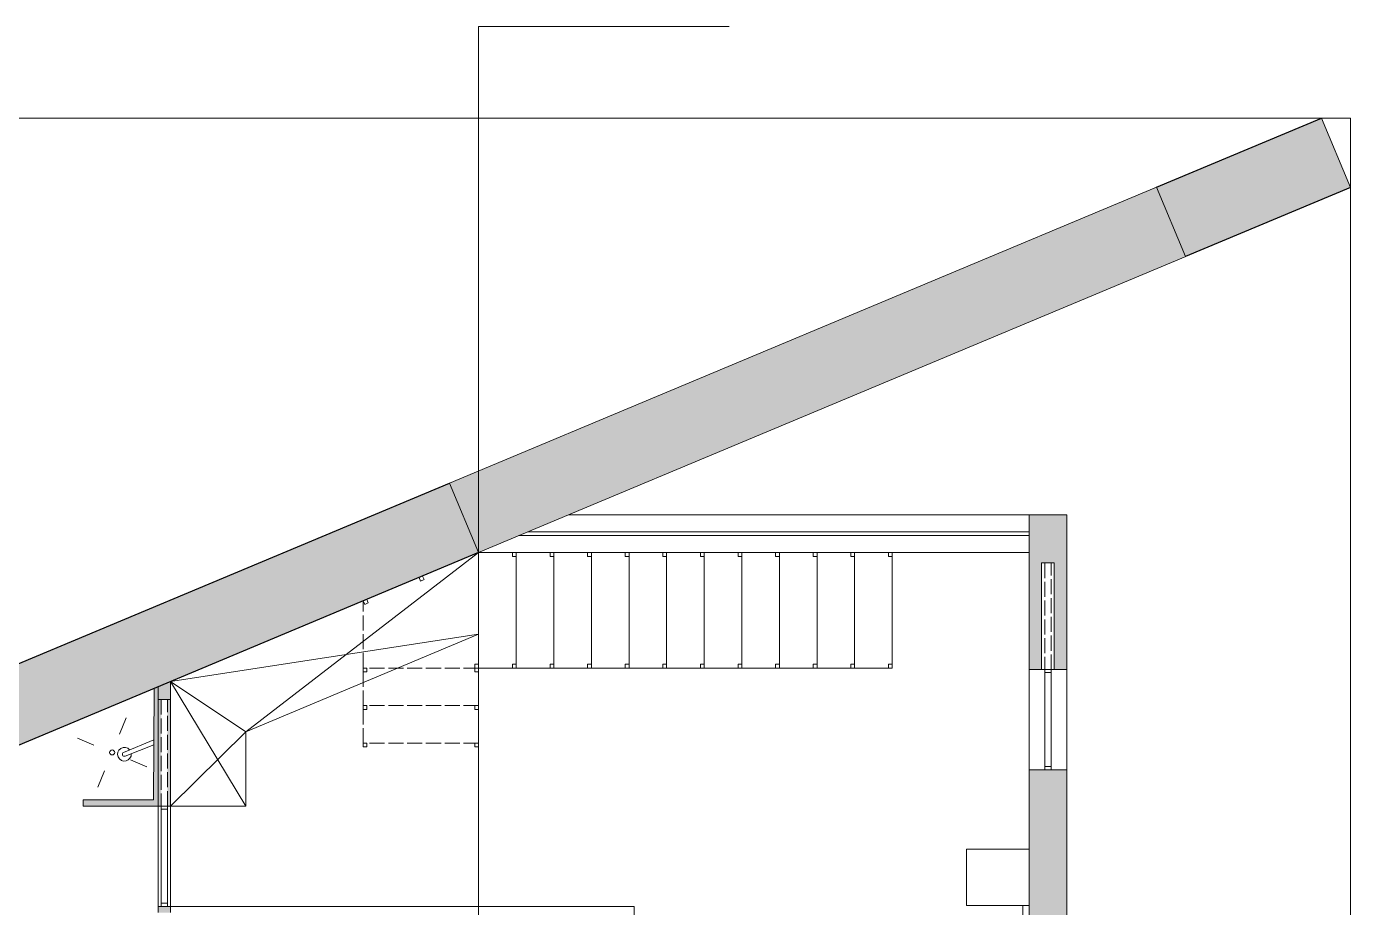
# Model space of a CAD drawing. Header units: millimetres. Extents: x 19901 to 42199, y 14822 to 21214.
# Drawn here: x 27301 to 28358, y 17309 to 18012 of the extents above; entities that cross this region are included whole.
import ezdxf

# ---------------------------------------------------------------- set-up
doc = ezdxf.new("R2010")
doc.units = ezdxf.units.MM
doc.linetypes.add('ACAD_ISO02W100', pattern=[15, 12, -3])
doc.layers.get('0').update_dxf_attribs({"lineweight": 18})
for name, color, linetype, lineweight in [('A-FURN', 9, 'Continuous', 13), ('MURO', 1, 'Continuous', 25), ('PROIEZIONI_finissime_fine lines', 251, 'Continuous', 5), ('SEZIONI_medie_small_section', 2, 'Continuous', 9), ('vetro', 140, 'Continuous', 15), ('Wall', 7, 'Continuous', 20)]:
    doc.layers.add(name, color=color, linetype=linetype, lineweight=lineweight)

msp = doc.modelspace()

# ---------------------------------------------------------------- hatches: boundary and pattern name
at = {"true_color": 0x636466}
h = msp.add_hatch(color=251, dxfattribs=at)
h.dxf.hatch_style = 1
h.paths.add_polyline_path([(28131.2, 17419.3), (28101.2, 17419.3), (28101.2, 16872.6), (28049.8, 16872.6), (28049.8, 16862.6), (28099.7, 16862.6), (28099.7, 16852.6), (28049.8, 16852.6), (28049.8, 16842.6), (28131.2, 16842.6)])
h.paths.add_polyline_path([(28004.9, 16872.6), (27781.2, 16872.6), (27781.2, 16842.6), (28004.9, 16842.6)])
at = {"layer": 'Wall', "true_color": 0x636466}
h = msp.add_hatch(color=251, dxfattribs=at)
h.dxf.hatch_style = 1
h.paths.add_polyline_path([(27263.8, 17425.8), (27240.6, 17481.2), (26827.3, 17308.1), (26827.6, 17307.5), (26981.2, 17307.5)])
h.paths.add_polyline_path([(26981.2, 17307.5), (26827.6, 17307.5), (26850.5, 17252.8)])
h.paths.add_polyline_path([(26447.7, 17149.1), (26357.7, 17111.5), (26357.7, 17111.4), (26380.9, 17056.1), (26470.8, 17093.8)])
h.paths.add_polyline_path([(27638.8, 17647.9), (27240.6, 17481.2), (27263.8, 17425.8), (27662, 17592.6), (27662, 17592.6)])
h.paths.add_polyline_path([(27662, 17657.6), (27638.8, 17647.9), (27662, 17592.6)])
h.paths.add_polyline_path([(28226.1, 17828.8), (28203, 17884.1), (27662, 17657.6), (27662, 17592.6)])
h.paths.add_polyline_path([(28334.5, 17939.2), (28203, 17884.1), (28226.1, 17828.8), (28357.7, 17883.9)])
h.paths.add_polyline_path([(26850.5, 17252.8), (26827.6, 17307.5), (26825.9, 17307.5), (26447.7, 17149.1), (26470.8, 17093.8)])
h = msp.add_hatch(color=251, dxfattribs=at)
h.dxf.hatch_style = 1
h.paths.add_polyline_path([(27408.7, 17475.3), (27406.2, 17475.3), (27406.2, 17390.3), (27408.7, 17390.3)])
h.paths.add_polyline_path([(27416.2, 17475.3), (27413.7, 17475.3), (27413.7, 17390.3), (27416.2, 17390.3)])
h.paths.add_polyline_path([(27416.2, 17489.7), (27406.2, 17485.5), (27406.2, 17475.3), (27416.2, 17475.3)])
h.paths.add_polyline_path([(27416.2, 17310.3), (27406.2, 17310.3), (27406.2, 17305.3), (27408.7, 17305.3), (27416.2, 17305.3)])
h.paths.add_polyline_path([(27416.2, 16967.6), (27411.2, 16967.6), (27411.2, 16962.6), (27416.2, 16962.6)])
h.paths.add_polyline_path([(27411.2, 16967.6), (27406.2, 16967.6), (27406.2, 16962.6), (27411.2, 16962.6)])
h.paths.add_polyline_path([(28131.2, 17622.6), (28101.2, 17622.6), (28101.2, 17499.3), (28111.2, 17499.3), (28111.2, 17584.3), (28121.2, 17584.3), (28121.2, 17499.3), (28131.2, 17499.3)])
h.paths.add_polyline_path([(27346.5, 17395.3), (27346.5, 17390.3), (27406.2, 17390.3), (27406.2, 17485.5), (27403.2, 17484.2), (27402.5, 17395.3)])

# ---------------------------------------------------------------- linework, layer by layer
for p, q in [((26357.7, 17939.2), (28357.7, 17939.2)), ((28357.7, 17939.2), (28357.7, 15939.2))]:
    msp.add_line(p, q)
at = {"color": 1}
for p, q in [((27569.9, 17554), (27662, 17592.6)), ((27662, 17500.5), (27662, 17592.6)), ((27692, 17500.5), (27692, 17592.6)), ((27722, 17500.5), (27722, 17592.6)), ((27752, 17500.5), (27752, 17592.6)), ((27782, 17500.5), (27782, 17592.6)), ((27812, 17500.5), (27812, 17592.6)), ((27842, 17500.5), (27842, 17592.6)), ((27872, 17500.5), (27872, 17592.6)), ((27902, 17500.5), (27902, 17592.6)), ((27932, 17500.5), (27932, 17592.6)), ((27962, 17500.5), (27962, 17592.6)), ((27992, 17500.5), (27992, 17592.6))]:
    msp.add_line(p, q, dxfattribs=at)
at = {"color": 1, "linetype": 'ACAD_ISO02W100'}
for p, q in [((27692, 17592.6), (27689, 17592.6)), ((27689, 17592.6), (27689, 17589.6)), ((27692, 17589.6), (27692, 17592.6)), ((27722, 17592.6), (27719, 17592.6)), ((27719, 17592.6), (27719, 17589.6)), ((27722, 17589.6), (27722, 17592.6)), ((27752, 17592.6), (27749, 17592.6)), ((27749, 17592.6), (27749, 17589.6)), ((27752, 17589.6), (27752, 17592.6)), ((27782, 17592.6), (27779, 17592.6)), ((27779, 17592.6), (27779, 17589.6)), ((27782, 17589.6), (27782, 17592.6)), ((27812, 17592.6), (27809, 17592.6)), ((27809, 17592.6), (27809, 17589.6)), ((27812, 17589.6), (27812, 17592.6)), ((27842, 17592.6), (27839, 17592.6)), ((27839, 17592.6), (27839, 17589.6)), ((27842, 17589.6), (27842, 17592.6)), ((27872, 17592.6), (27869, 17592.6)), ((27869, 17592.6), (27869, 17589.6)), ((27872, 17589.6), (27872, 17592.6)), ((27902, 17592.6), (27899, 17592.6)), ((27899, 17592.6), (27899, 17589.6)), ((27902, 17589.6), (27902, 17592.6)), ((27932, 17592.6), (27929, 17592.6)), ((27929, 17592.6), (27929, 17589.6)), ((27932, 17589.6), (27932, 17592.6)), ((27962, 17592.6), (27959, 17592.6)), ((27959, 17592.6), (27959, 17589.6)), ((27962, 17589.6), (27962, 17592.6)), ((27992, 17592.6), (27989, 17592.6)), ((27989, 17592.6), (27989, 17589.6)), ((27992, 17589.6), (27992, 17592.6)), ((27689, 17589.6), (27692, 17589.6)), ((27719, 17589.6), (27722, 17589.6)), ((27749, 17589.6), (27752, 17589.6)), ((27779, 17589.6), (27782, 17589.6)), ((27809, 17589.6), (27812, 17589.6)), ((27839, 17589.6), (27842, 17589.6)), ((27869, 17589.6), (27872, 17589.6)), ((27899, 17589.6), (27902, 17589.6)), ((27929, 17589.6), (27932, 17589.6)), ((27959, 17589.6), (27962, 17589.6)), ((27989, 17589.6), (27992, 17589.6)), ((27617.3, 17573.9), (27614.6, 17572.7)), ((27614.6, 17572.7), (27615.7, 17569.9)), ((27615.7, 17569.9), (27618.5, 17571.1)), ((27618.5, 17571.1), (27617.3, 17573.9)), ((27572.7, 17555.2), (27569.9, 17554)), ((27569.9, 17440.5), (27569.9, 17554)), ((27569.9, 17554), (27571.1, 17551.3)), ((27571.1, 17551.3), (27573.8, 17552.4)), ((27573.8, 17552.4), (27572.7, 17555.2)), ((27662, 17500.5), (27569.9, 17500.5)), ((27572.9, 17500.5), (27569.9, 17500.5)), ((27569.9, 17500.5), (27569.9, 17497.5)), ((27569.9, 17497.5), (27572.9, 17497.5)), ((27572.9, 17497.5), (27572.9, 17500.5)), ((27662, 17503.5), (27659, 17503.5)), ((27659, 17503.5), (27659, 17500.5)), ((27662, 17500.5), (27659, 17500.5)), ((27659, 17500.5), (27659, 17497.5)), ((27659, 17500.5), (27662, 17500.5)), ((27659, 17497.5), (27662, 17497.5)), ((27662, 17500.5), (27662, 17503.5)), ((27662, 17440.5), (27662, 17500.5)), ((27662, 17497.5), (27662, 17500.5)), ((27692, 17503.5), (27689, 17503.5)), ((27689, 17503.5), (27689, 17500.5)), ((27689, 17500.5), (27692, 17500.5)), ((27692, 17500.5), (27692, 17503.5)), ((27722, 17503.5), (27719, 17503.5)), ((27719, 17503.5), (27719, 17500.5)), ((27719, 17500.5), (27722, 17500.5)), ((27722, 17500.5), (27722, 17503.5)), ((27752, 17503.5), (27749, 17503.5)), ((27749, 17503.5), (27749, 17500.5)), ((27749, 17500.5), (27752, 17500.5)), ((27752, 17500.5), (27752, 17503.5)), ((27782, 17503.5), (27779, 17503.5)), ((27779, 17503.5), (27779, 17500.5)), ((27779, 17500.5), (27782, 17500.5)), ((27782, 17500.5), (27782, 17503.5)), ((27812, 17503.5), (27809, 17503.5)), ((27809, 17503.5), (27809, 17500.5)), ((27809, 17500.5), (27812, 17500.5)), ((27812, 17500.5), (27812, 17503.5)), ((27842, 17503.5), (27839, 17503.5)), ((27839, 17503.5), (27839, 17500.5)), ((27839, 17500.5), (27842, 17500.5)), ((27842, 17500.5), (27842, 17503.5)), ((27872, 17503.5), (27869, 17503.5)), ((27869, 17503.5), (27869, 17500.5)), ((27869, 17500.5), (27872, 17500.5)), ((27872, 17500.5), (27872, 17503.5)), ((27902, 17503.5), (27899, 17503.5)), ((27899, 17503.5), (27899, 17500.5)), ((27899, 17500.5), (27902, 17500.5)), ((27902, 17500.5), (27902, 17503.5)), ((27932, 17503.5), (27929, 17503.5)), ((27929, 17503.5), (27929, 17500.5)), ((27929, 17500.5), (27932, 17500.5)), ((27932, 17500.5), (27932, 17503.5)), ((27962, 17503.5), (27959, 17503.5)), ((27959, 17503.5), (27959, 17500.5)), ((27959, 17500.5), (27962, 17500.5)), ((27962, 17500.5), (27962, 17503.5)), ((27992, 17503.5), (27989, 17503.5)), ((27989, 17503.5), (27989, 17500.5)), ((27989, 17500.5), (27992, 17500.5)), ((27992, 17500.5), (27992, 17503.5)), ((27662, 17470.5), (27569.9, 17470.5)), ((27572.9, 17470.5), (27569.9, 17470.5)), ((27569.9, 17470.5), (27569.9, 17467.5)), ((27569.9, 17467.5), (27572.9, 17467.5)), ((27572.9, 17467.5), (27572.9, 17470.5)), ((27662, 17470.5), (27659, 17470.5)), ((27659, 17470.5), (27659, 17467.5)), ((27659, 17467.5), (27662, 17467.5)), ((27662, 17467.5), (27662, 17470.5)), ((27662, 17440.5), (27569.9, 17440.5)), ((27572.9, 17440.5), (27569.9, 17440.5)), ((27569.9, 17440.5), (27569.9, 17437.5)), ((27569.9, 17437.5), (27572.9, 17437.5)), ((27572.9, 17437.5), (27572.9, 17440.5)), ((27662, 17440.5), (27659, 17440.5)), ((27659, 17440.5), (27659, 17437.5)), ((27659, 17437.5), (27662, 17437.5)), ((27662, 17437.5), (27662, 17440.5))]:
    msp.add_line(p, q, dxfattribs=at)
at = {"layer": 'A-FURN'}
for p, q in [((27662, 17592.6), (27416.2, 17489.7)), ((27476.2, 17449.7), (27662, 17592.6)), ((27662, 17592.6), (27662, 17527.5)), ((27662, 17527.5), (27416.2, 17489.7)), ((27662, 17527.5), (27476.2, 17449.7)), ((27416.2, 17489.7), (27416.2, 17390.3)), ((27476.2, 17390.3), (27416.2, 17489.7)), ((27476.2, 17449.7), (27416.2, 17489.7)), ((27380.9, 17460.8), (27375.5, 17447.6)), ((27341.9, 17444.4), (27355, 17439)), ((27402.8, 17443.1), (27378.6, 17433.2)), ((27416.2, 17390.3), (27476.2, 17449.7)), ((27476.2, 17390.3), (27476.2, 17449.7)), ((27402.8, 17439.2), (27379.9, 17430.1)), ((27384.1, 17427.1), (27397.3, 17421.7)), ((27358.2, 17405.4), (27363.6, 17418.5)), ((27416.2, 17390.3), (27476.2, 17390.3))]:
    msp.add_line(p, q, dxfattribs=at)
msp.add_lwpolyline([(28051.2, 17355.9), (28051.2, 17310.9), (28101.2, 17310.9), (28101.2, 17355.9), (28051.2, 17355.9)], dxfattribs=at)
msp.add_lwpolyline([(28096.2, 17130.9), (28101.2, 17130.9), (28101.2, 17310.9), (28096.2, 17310.9)], close=True, dxfattribs=at)
msp.add_circle((27369.6, 17433.1), 2, dxfattribs=at)
for radius, start, end in [(5.48, 41.4302, 4.0114), (1.67, 115.5662, 289.8753)]:
    msp.add_arc((27379.4, 17431.7), radius, start, end, dxfattribs=at)
at = {"layer": 'MURO'}
for p, q in [((28203, 17884.2), (28334.5, 17939.2)), ((28357.7, 17883.9), (28226.1, 17828.8)), ((27240.7, 17481.2), (27638.8, 17647.9)), ((27662, 17592.6), (27263.8, 17425.8))]:
    msp.add_line(p, q, dxfattribs=at)
at = {"layer": 'PROIEZIONI_finissime_fine lines'}
for p, q in [((28101.2, 17499.3), (28101.2, 17419.3)), ((28121.2, 17499.3), (28111.2, 17499.3)), ((28131.2, 17499.3), (28131.2, 17419.3)), ((27406.2, 17390.3), (27406.2, 17310.3)), ((27416.2, 17390.3), (27416.2, 17310.3))]:
    msp.add_line(p, q, dxfattribs=at)
at = {"layer": 'SEZIONI_medie_small_section'}
for q in [(27862, 18012.4), (27662, 15554.8)]:
    msp.add_line((27662, 18012.4), q, dxfattribs=at)
at = {"layer": 'vetro'}
for p, q in [((28203, 17884.2), (27638.8, 17647.9)), ((27662, 17592.6), (28226.2, 17828.8)), ((28101.2, 17606.1), (27694.2, 17606.1)), ((28101.2, 17609.1), (27701.4, 17609.1)), ((28101.2, 17606.1), (28101.2, 17609.1)), ((28113.7, 17499.3), (28113.7, 17419.3)), ((28118.7, 17499.3), (28113.7, 17499.3)), ((28118.7, 17496.8), (28113.7, 17496.8)), ((28118.7, 17499.3), (28118.7, 17419.3)), ((28118.7, 17421.8), (28113.7, 17421.8)), ((28113.7, 17419.3), (28118.7, 17419.3)), ((27408.7, 17390.3), (27408.7, 17310.3)), ((27413.7, 17390.3), (27408.7, 17390.3)), ((27413.7, 17390.3), (27413.7, 17310.3)), ((27413.7, 17387.8), (27408.7, 17387.8)), ((27413.7, 17312.8), (27408.7, 17312.8)), ((27408.7, 17310.3), (27413.7, 17310.3))]:
    msp.add_line(p, q, dxfattribs=at)
at = {"layer": 'vetro', "linetype": 'ACAD_ISO02W100'}
for p, q in [((28118.7, 17584.3), (28113.7, 17584.3)), ((28113.7, 17584.3), (28113.7, 17499.3)), ((28118.7, 17499.3), (28118.7, 17584.3)), ((28113.7, 17499.3), (28118.7, 17499.3)), ((27413.7, 17475.3), (27408.7, 17475.3)), ((27408.7, 17475.3), (27408.7, 17390.3)), ((27413.7, 17390.3), (27413.7, 17475.3)), ((27408.7, 17390.3), (27413.7, 17390.3))]:
    msp.add_line(p, q, dxfattribs=at)
at = {"layer": 'Wall', "color": 1}
for p, q in [((28334.5, 17939.2), (28357.7, 17883.9)), ((28203, 17884.1), (28226.1, 17828.8)), ((27638.8, 17647.9), (27662, 17592.6)), ((27662, 17589.6), (27662, 17592.6)), ((27662, 17592.6), (27992, 17592.6))]:
    msp.add_line(p, q, dxfattribs=at)
at = {"layer": 'Wall'}
for p, q in [((27733.6, 17622.6), (28131.2, 17622.6)), ((28101.2, 17622.6), (28101.2, 17499.3)), ((28131.2, 17622.6), (28131.2, 17499.3)), ((27662, 17592.6), (28101.2, 17592.6)), ((27662, 17592.6), (27662, 17500.5)), ((28111.2, 17584.3), (28121.2, 17584.3)), ((28111.2, 17499.3), (28111.2, 17584.3)), ((28121.2, 17499.3), (28121.2, 17584.3)), ((27662, 17500.5), (27992, 17500.5)), ((28111.2, 17499.3), (28101.2, 17499.3)), ((28121.2, 17499.3), (28131.2, 17499.3)), ((27406.2, 17390.3), (27406.2, 17485.5)), ((27416.2, 17390.3), (27416.2, 17489.7)), ((27402.5, 17395.3), (27403.2, 17484.2)), ((27406.2, 17475.3), (27416.2, 17475.3)), ((28101.2, 17419.3), (28101.2, 16872.6)), ((28101.2, 17419.3), (28131.2, 17419.3)), ((28131.2, 17419.3), (28131.2, 16842.6)), ((27346.5, 17395.3), (27402.5, 17395.3)), ((27402.5, 17395.3), (27346.5, 17395.3)), ((27346.5, 17395.3), (27346.5, 17390.3)), ((27406.2, 17390.3), (27346.5, 17390.3)), ((27408.7, 17390.3), (27406.2, 17390.3)), ((27416.2, 17390.3), (27413.7, 17390.3)), ((27406.2, 17310.3), (27786.2, 17310.3)), ((27406.2, 17310.3), (27406.2, 17305.3)), ((27416.2, 17310.3), (27416.2, 17305.3)), ((27786.2, 17310.3), (27786.2, 16967.6))]:
    msp.add_line(p, q, dxfattribs=at)

doc.saveas('drawing.dxf')
